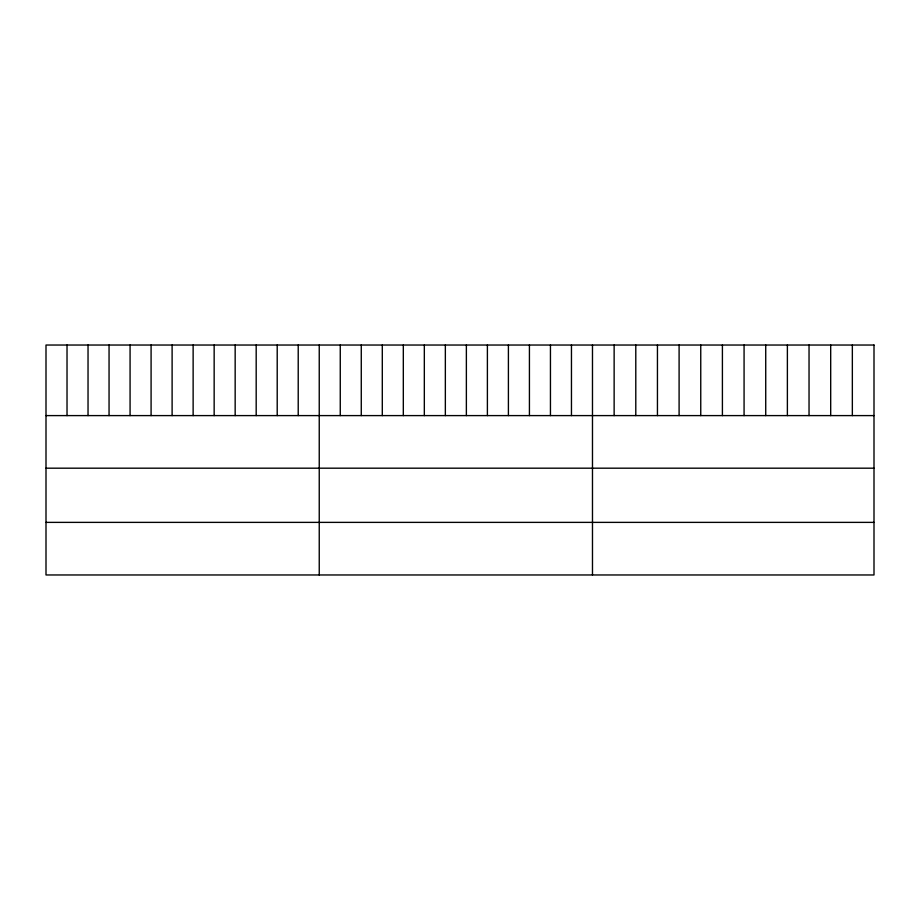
<?xml version="1.0" encoding="UTF-8"?>
<svg xmlns="http://www.w3.org/2000/svg" width="920" height="920" viewBox="0 0 920 920"><rect width="100%" height="100%" fill="white"/><g stroke="black" fill="none" stroke-linecap="round" stroke-linejoin="round"><path stroke-width="1.38" d="M46 415.598L874 415.598M46 468.188L874 468.188M46 522.376L874 522.376M852.345 345.034L852.345 415.598M830.691 345.034L830.691 415.598M809.036 345.034L809.036 415.598M787.382 345.034L787.382 415.598M765.727 345.034L765.727 415.598M744.073 345.034L744.073 415.598M722.407 345.034L722.407 415.598M700.752 345.034L700.752 415.598M679.098 345.034L679.098 415.598M657.443 345.034L657.443 415.598M635.789 345.034L635.789 415.598M614.134 345.034L614.134 415.598M592.48 345.034L592.48 574.966M571.458 345.034L571.458 415.598M550.447 345.034L550.447 415.598M529.425 345.034L529.425 415.598M508.403 345.034L508.403 415.598M487.393 345.034L487.393 415.598M466.371 345.034L466.371 415.598M445.349 345.034L445.349 415.598M424.327 345.034L424.327 415.598M403.316 345.034L403.316 415.598M382.294 345.034L382.294 415.598M361.272 345.034L361.272 415.598M340.262 345.034L340.262 415.598M319.24 345.034L319.24 574.966M298.218 345.034L298.218 415.598M277.207 345.034L277.207 415.598M256.185 345.034L256.185 415.598M235.163 345.034L235.163 415.598M214.153 345.034L214.153 415.598M193.131 345.034L193.131 415.598M172.109 345.034L172.109 415.598M151.087 345.034L151.087 415.598M130.076 345.034L130.076 415.598M109.054 345.034L109.054 415.598M88.032 345.034L88.032 415.598M67.022 345.034L67.022 415.598M874 345.034L46 345.034L46 574.966L874 574.966L874 345.034"/></g></svg>
